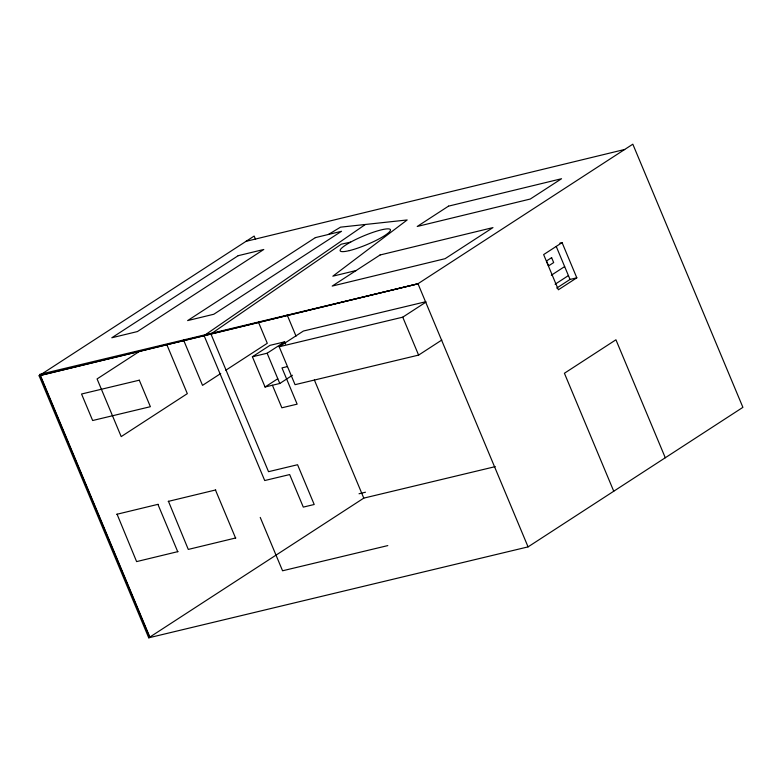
<?xml version="1.0" encoding="UTF-8"?>
<svg xmlns="http://www.w3.org/2000/svg" width="782" height="782" viewBox="0 0 782 782"><rect width="100%" height="100%" fill="white"/><g stroke="black" fill="none" stroke-linecap="round" stroke-linejoin="round"><path stroke-width="1.17" d="M205.099 334.931L365.36 224.483M39.1 375.741L417.754 283.876L632.824 144.191L742.9 407.344L528.065 546.882L148.727 637.809L39.1 375.741L254.16 236.056L255.577 239.429M40.136 375.497L417.979 283.729L528.065 546.882M140.819 350.522L97.076 378.928L121.2 436.6L187.318 393.649L166.908 344.852M220.739 373.522L202.528 385.36L183.535 339.965M225.803 370.238L267.288 343.288L258.49 322.252M292.448 375.252L279.79 383.483L265.059 387.002L252.4 356.758L269.937 345.361L284.668 341.842L285.606 344.08M252.4 356.758L267.131 353.229L284.668 341.842M441.81 340.023L418.605 355.096L295.049 384.676L279.184 346.758L303.396 331.03L425.77 301.735M265.059 387.002L277.727 378.781M279.184 346.758L402.75 317.169L425.946 302.106M177.973 551.603L136.606 561.603L117.046 514.145M116.821 514.292L158.179 504.292M562.082 242.615L543.646 254.59L558.368 289.79L576.813 277.815L562.082 242.615L559.824 243.153M235.812 537.948L188.286 549.423L168.433 501.262M168.208 501.409L215.724 489.943M551.339 275.225L564.653 266.574M555.103 284.228L568.426 275.577M556.716 288.079L570.029 279.438L576.813 277.815M148.727 637.809L363.786 498.124L495.289 466.629M328.44 234.463L340.522 227.161L407.178 219.957L332.849 276.183L356.123 270.533M246.037 241.335L624.691 149.47M417.754 283.876L39.677 374.402L149.763 637.565M287.473 366.572L281.979 367.892L297.14 404.147L281.862 407.803L272.419 385.243M359.036 493.765L365.477 492.22M387.804 545.592L282.566 570.782L260.24 517.42M350.629 242.127L341.294 244.18L210.925 333.963L268.529 471.683L297.571 464.733L314.208 504.498L303.289 507.107L289.672 474.566L264.717 480.539L204.092 335.625M665.287 457.763L615.933 339.789L564.409 373.258L613.753 491.233M556.246 246.467L570.029 279.438M402.75 317.169L418.605 355.096M287.102 314.794L296.036 336.162M314.384 380.023L363.786 498.124M267.131 353.229L279.79 383.483M215.5 490.089L235.587 538.094M157.954 504.439L177.749 551.76M40.361 375.35L149.988 637.408M238.168 255.694L111.806 337.775L137.427 331.558L263.788 249.478L238.168 255.694M315.351 237.64L187.621 320.6L213.799 314.247L341.529 231.286L315.351 237.64M448.506 206.145L417.226 226.467L530.274 199.039L561.554 178.726L448.506 206.145M380.052 254.991L332.194 286.075L445.105 258.676L492.963 227.601L380.052 254.991M551.623 257.649L546.491 260.973L548.553 265.89L553.676 262.566L551.623 257.649M139.294 380.189L81.553 394.011L92.647 420.521L150.379 406.699L139.294 380.189M349.358 250.611A27.233 4.643 -22.8 0 0 390.15 230.973A27.233 4.643 -22.8 0 0 356.416 239.155A27.233 4.643 -22.8 0 0 349.358 250.611"/></g></svg>
